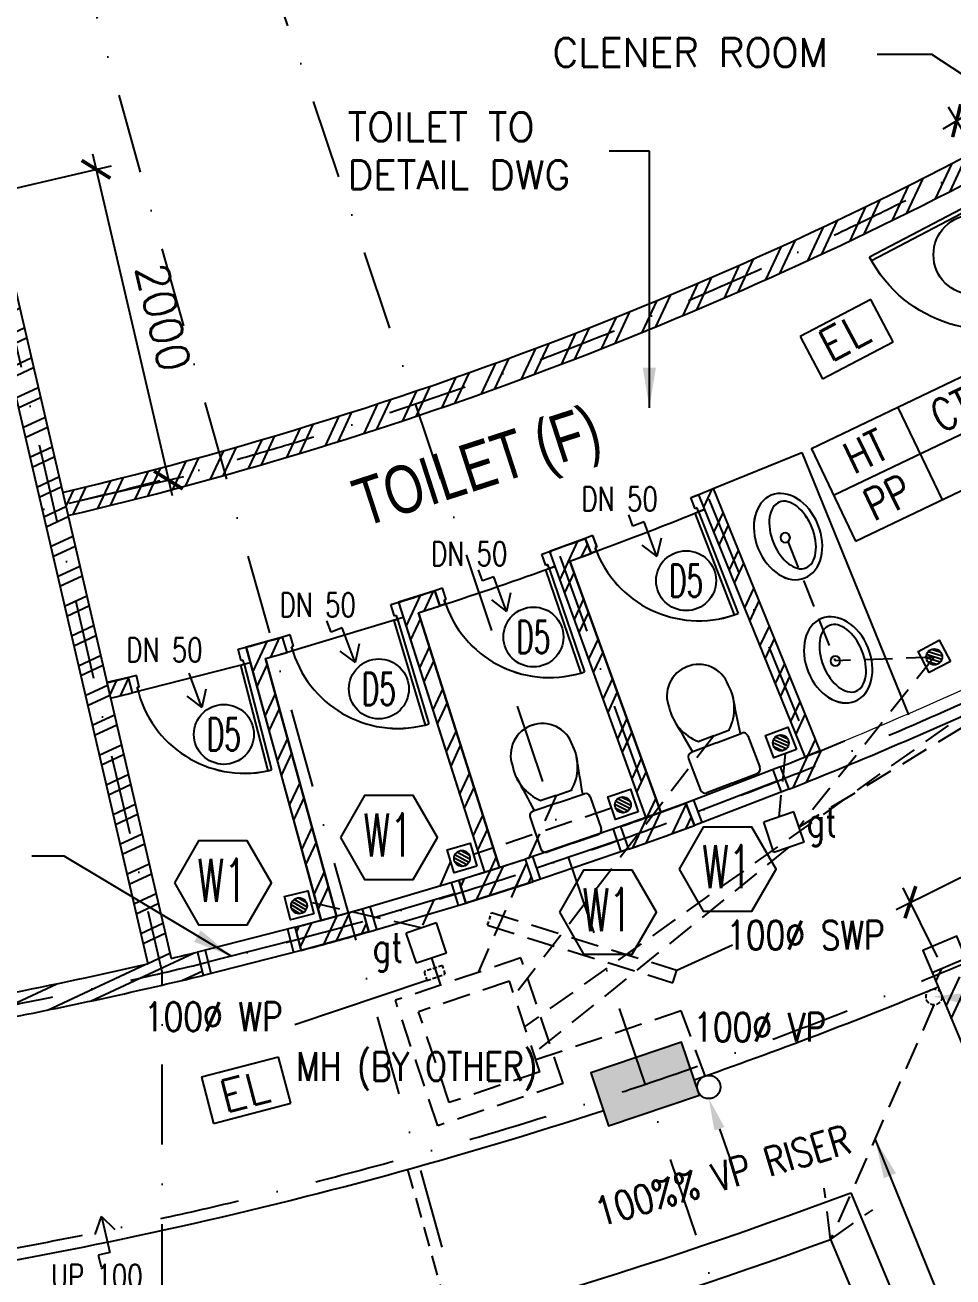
# Model space of a CAD drawing. Extents: x 2879167 to 2959690, y -882003 to -585933.
# Drawn here: x 2919584 to 2925400, y -860869 to -853020 of the extents above; entities that cross this region are included whole.
import ezdxf
from ezdxf.enums import TextEntityAlignment as Align

# ---------------------------------------------------------------- set-up
doc = ezdxf.new("R2010")
doc.units = 0
doc.header["$LTSCALE"] = 1000
doc.header["$MEASUREMENT"] = 0
doc.header["$PDMODE"] = 66
for name, pattern in [('DASHDOT', [1, 0.5, -0.25, 0, -0.25]), ('DIVIDE', [1.25, 0.5, -0.25, 0, -0.25, 0, -0.25]), ('HIDDEN', [0.375, 0.25, -0.125]), ('HIDDEN2', [0.1875, 0.125, -0.0625])]:
    doc.linetypes.add(name, pattern=pattern)
doc.layers.get('0').update_dxf_attribs({"linetype": 'CONTINUOUS'})
doc.layers.get('DEFPOINTS').update_dxf_attribs({"linetype": 'CONTINUOUS'})
for name, color, linetype in [('-EL & K', 10, 'CONTINUOUS'), ('-SP', 7, 'CONTINUOUS'), ('COL', 3, 'CONTINUOUS'), ('DIM', 5, 'CONTINUOUS'), ('DR', 5, 'CONTINUOUS'), ('DRAIN', 1, 'CONTINUOUS'), ('Finishes', 1, 'CONTINUOUS'), ('G.T', 52, 'CONTINUOUS'), ('GRID', 6, 'DASHDOT'), ('H', 6, 'CONTINUOUS'), ('h-x', 6, 'CONTINUOUS'), ('LINE', 7, 'CONTINUOUS'), ('SCH-WIN', 7, 'CONTINUOUS'), ('Sch_Door', 7, 'CONTINUOUS'), ('Sch_Window', 2, 'CONTINUOUS'), ('SP', 122, 'HIDDEN'), ('SPEC', 7, 'CONTINUOUS'), ('TEXT', 7, 'CONTINUOUS'), ('VP', 1, 'CONTINUOUS'), ('WALL', 2, 'CONTINUOUS'), ('WIN', 5, 'CONTINUOUS'), ('WP', 1, 'HIDDEN')]:
    doc.layers.add(name, color=color, linetype=linetype)
doc.styles.add('ROMANS', font='romans.shx')
doc.styles.add('ROMS', font='ROMANS.SHX', dxfattribs={"height": 300})
doc.styles.get("Standard").update_dxf_attribs({"font": 'Helv.shx'})
doc.dimstyles.get("Standard").update_dxf_attribs({"dimscale": 5, "dimtxt": 1, "dimasz": 2, "dimexe": 1, "dimexo": 1, "dimgap": 1, "dimtad": 0, "dimtih": 1, "dimtoh": 1, "dimdec": 4, "dimzin": 0, "dimdsep": 46, "dimtxsty": 'ROMANS', "dimcen": 1, "dimadec": 0, "dimazin": 0, "dimtfac": 1, "dimtdec": 4, "dimtofl": 0, "dimtmove": 0, "dimatfit": 3, "dimfxl": 0, "dimtolj": 1, "dimtzin": 0, "dimarcsym": 0})
doc.dimstyles.new('STANDARD$0', dxfattribs={"dimscale": 0, "dimtxt": 8, "dimasz": 6, "dimexe": 1, "dimexo": 1, "dimgap": 3, "dimtad": 1, "dimdec": 0, "dimlfac": -1, "dimrnd": 1, "dimzin": 0, "dimdsep": 46, "dimtxsty": 'Standard', "dimcen": 0, "dimclrd": 5, "dimclre": 250, "dimadec": 0, "dimazin": 0, "dimtfac": 1, "dimtdec": 4, "dimtofl": 0, "dimtmove": 0, "dimatfit": 3, "dimfxl": 0, "dimtolj": 1, "dimtzin": 0, "dimarcsym": 0})

# ---------------------------------------------------------------- blocks, each defined once
blk = doc.blocks.new('A$C2AEF4111')
at = {"layer": 'DR'}
for p, q in [((50, 785), (0, 785)), ((50, 710), (50, 785)), ((710, 785), (760, 785)), ((710, 710), (710, 785)), ((37, 685), (37, 710)), ((50, 710), (37, 710)), ((723, 710), (710, 710)), ((723, 685), (723, 710)), ((37.4, 685), (0, 685)), ((698, 685), (698, 0.4)), ((698, 685), (723, 685)), ((760, 685), (723, 685)), ((723, 685), (723, 0)), ((698, 0.6), (723, 0.6))]:
    blk.add_line(p, q, dxfattribs=at)
blk.add_arc((726.6, 689.9), 689.9, 178.32637, 267.62674, dxfattribs=at)
blk = doc.blocks.new('WC-CAP-P')
for p, q in [((-84.1, 0), (-254.1, 0)), ((-85, 0), (85, 0)), ((-284.1, -240), (-284.1, -30)), ((115, -240), (115, -30)), ((-84.1, -270), (-254.1, -270)), ((-85, -270), (85, -270)), ((-274.1, -317.5), (-274.1, -317.5)), ((-84.1, -317.5), (-189.6, -317.5)), ((-85, -317.5), (20.5, -317.5)), ((105, -317.5), (105, -317.5))]:
    blk.add_line(p, q)
for centre, radius, start, end in [((-254.1, -30), 30, 90, 180), ((85, -30), 30, 0, 90), ((-254.1, -240), 30, 180, 270), ((23685.1, -4344.3), 24273.9, 170.33681, 170.89893), ((-23854.2, -4344.3), 24273.9, 9.10107, 9.66319), ((85, -240), 30, 270, 0), ((10.3, -540), 296.7, 131.76878, 188.34412), ((-179.4, -540), 296.7, 351.65588, 48.23122), ((-85.8, -584.8), 197.4, 179.51694, 271.02679), ((-83.3, -584.8), 197.4, 268.97321, 0.48306)]:
    blk.add_arc(centre, radius, start, end)
blk = doc.blocks.new('A$C061803DA')
at = {"layer": 'LINE', "color": 5}
for p, q in [((71.8, 123.1), (27.9, 79.3)), ((96.6, 119.7), (31.3, 54.4)), ((113.5, 108.3), (42.8, 37.6)), ((124.9, 91.4), (59.6, 26.1)), ((126.8, 65.1), (85.9, 24.2))]:
    blk.add_line(p, q, dxfattribs=at)
at = {"layer": 'LINE', "color": 5, "linetype": 'Continuous'}
blk.add_lwpolyline([(150, 150), (150, 0), (0, 0), (0, 150)], close=True, dxfattribs=at)
at = {"layer": 'LINE', "color": 5}
blk.add_circle((77.5, 73.5), 50, dxfattribs=at)
blk = doc.blocks.new('_ARCHTICK')
at = {"color": 0, "linetype": 'ByBlock', "const_width": 0.15}
blk.add_lwpolyline([(-0.5, -0.5), (0.5, 0.5)], dxfattribs=at)
blk = doc.blocks.new('*D192')
at = {"layer": 'DEFPOINTS', "color": 0}
for p in [(2919310.1, -854092.1), (2920482.8, -855872.6), (2919763.6, -856040)]:
    blk.add_point(p, dxfattribs=at)
at = {"layer": 'DIM', "color": 0}
for p, q in [((2920006.7, -853827.3), (2920505.5, -855970)), ((2919407.5, -854069.4), (2920126.7, -853902)), ((2919861, -856017.3), (2920580.2, -855849.9))]:
    blk.add_line(p, q, dxfattribs=at)
at = {"layer": 'DIM', "color": 0, "xscale": 150, "yscale": 150, "zscale": 150}
for p, rotation in [((2920029.3, -853924.7), 103.1053272757635), ((2920482.8, -855872.6), 283.1053272757635)]:
    blk.add_blockref('_ARCHTICK', p, dxfattribs=dict(at, rotation=rotation))
at = {"layer": 'DIM', "color": 7, "insert": (2920450.9, -854853.3), "char_height": 200, "attachment_point": 5, "rotation": 283.10533, "style": 'ROMANS'}
blk.add_mtext('\\A1;2000', dxfattribs=at)
blk = doc.blocks.new('*D193')
at = {"layer": 'DEFPOINTS', "color": 0}
for p in [(2926634.8, -852884.5), (2926814.4, -853180.6), (2925578.5, -853876.4)]:
    blk.add_point(p, dxfattribs=at)
at = {"layer": 'DIM', "color": 0}
for p, q in [((2926762.5, -853095.1), (2926582.9, -852799)), ((2925337.4, -853671.8), (2926720.2, -852832.6)), ((2925526.6, -853790.9), (2925371, -853534.4))]:
    blk.add_line(p, q, dxfattribs=at)
at = {"layer": 'DIM', "color": 0, "xscale": 150, "yscale": 150, "zscale": 150}
for p, rotation in [((2926634.8, -852884.5), 31.24906529136166), ((2925422.9, -853619.9), 211.2490652913617)]:
    blk.add_blockref('_ARCHTICK', p, dxfattribs=dict(at, rotation=rotation))
at = {"layer": 'DIM', "color": 7, "insert": (2925925.1, -853081.2), "char_height": 200, "attachment_point": 5, "rotation": 31.24907, "style": 'ROMANS'}
blk.add_mtext('\\A1;1400', dxfattribs=at)
blk = doc.blocks.new('*D195')
at = {"layer": 'DEFPOINTS', "color": 0}
for p in [(2914231.1, -832275.5), (2914231.1, -832275.5), (2913813.5, -834560.7), (2898231.1, -858827.3), (2931005.3, -860112.1)]:
    blk.add_point(p, dxfattribs=at)
at = {"layer": 'DIM'}
blk.add_arc((2914231.1, -832275.5), 2323, 238.92705, 301.07295, dxfattribs=at)
at = {"layer": 'DIM', "xscale": 200, "yscale": 200, "zscale": 200}
for p, rotation in [((2913032.1, -834265.2), 148.9270490380316), ((2915430.1, -834265.2), 31.07295098388072)]:
    blk.add_blockref('_ARCHTICK', p, dxfattribs=dict(at, rotation=rotation))
at = {"layer": 'DIM', "color": 7, "insert": (2914231.1, -834379.5), "char_height": 200, "attachment_point": 5, "rotation": 0, "style": 'ROMANS'}
blk.add_mtext('\\A1;62°8\'45"', dxfattribs=at)
blk = doc.blocks.new('*D212')
at = {"layer": 'DEFPOINTS', "color": 0}
for p in [(2914231.1, -832275.5), (2914231.1, -832275.5), (2924966.7, -864095.1), (2917884.3, -865824), (2920442.3, -866258.9)]:
    blk.add_point(p, dxfattribs=at)
at = {"layer": 'DIM'}
for p, q in [((2924998.6, -864189.8), (2925307, -865103.7)), ((2917895.1, -865923.4), (2917981.7, -866718.2))]:
    blk.add_line(p, q, dxfattribs=at)
blk.add_arc((2914231.1, -832275.5), 34546.3, 276.21459, 288.64377, dxfattribs=at)
at = {"layer": 'DIM', "xscale": 200, "yscale": 200, "zscale": 200}
for p, rotation in [((2925275, -865009), 18.64377093083604), ((2917970.8, -866618.8), 186.2145905017466)]:
    blk.add_blockref('_ARCHTICK', p, dxfattribs=dict(at, rotation=rotation))
at = {"layer": 'DIM', "color": 7, "insert": (2921619.5, -865798.2), "char_height": 200, "attachment_point": 5, "rotation": 12.42918, "style": 'ROMANS'}
blk.add_mtext('\\A1;12°25\'45"', dxfattribs=at)
blk = doc.blocks.new('*D213')
at = {"layer": 'DEFPOINTS', "color": 0}
for p in [(2914231.1, -832275.5), (2914231.1, -832275.5), (2931678.9, -861229.9), (2924966.7, -864095.1), (2927605.5, -864112.4)]:
    blk.add_point(p, dxfattribs=at)
at = {"layer": 'DIM'}
for p, q in [((2931730.5, -861315.5), (2932105.7, -861938.2)), ((2924998.6, -864189.8), (2925302.4, -865090.2))]:
    blk.add_line(p, q, dxfattribs=at)
blk.add_arc((2914231.1, -832275.5), 34532, 288.64377, 301.07295, dxfattribs=at)
at = {"layer": 'DIM', "xscale": 200, "yscale": 200, "zscale": 200}
for p, rotation in [((2932054.1, -861852.6), 31.07295125743966), ((2925270.4, -864995.5), 198.6437709308367)]:
    blk.add_blockref('_ARCHTICK', p, dxfattribs=dict(at, rotation=rotation))
at = {"layer": 'DIM', "color": 7, "insert": (2928655.5, -863409.4), "char_height": 200, "attachment_point": 5, "rotation": 24.85836, "style": 'ROMANS'}
blk.add_mtext('\\A1;12°25\'45"', dxfattribs=at)
blk = doc.blocks.new('*D220')
at = {"layer": 'DEFPOINTS', "color": 0}
for p in [(2926790.6, -857700.7), (2927063.9, -858253.8), (2925346.5, -858952.4)]:
    blk.add_point(p, dxfattribs=at)
at = {"layer": 'DIM', "color": 0}
for p, q in [((2925043.1, -858564), (2926880.3, -857656.4)), ((2927019.6, -858164.1), (2926746.4, -857611.1)), ((2925302.2, -858862.8), (2925088.4, -858430))]:
    blk.add_line(p, q, dxfattribs=at)
at = {"layer": 'DIM', "color": 0, "xscale": 150, "yscale": 150, "zscale": 150}
for p, rotation in [((2926790.6, -857700.7), 26.28842023383434), ((2925132.7, -858519.7), 206.2884202338344)]:
    blk.add_blockref('_ARCHTICK', p, dxfattribs=dict(at, rotation=rotation))
at = {"layer": 'DIM', "color": 7, "insert": (2925873.1, -857930.9), "char_height": 200, "attachment_point": 5, "rotation": 26.28842, "style": 'ROMANS'}
blk.add_mtext('\\A1;1850', dxfattribs=at)
blk = doc.blocks.new('*D240')
at = {"layer": 'DEFPOINTS', "color": 0}
for p in [(2914231.1, -832275.5), (2914231.1, -832275.5), (2925948.3, -864522.3), (2927659.2, -864502.9), (2925388.1, -865344.1)]:
    blk.add_point(p, dxfattribs=at)
at = {"layer": 'DIM'}
blk.add_arc((2914231.1, -832275.5), 34309.7, 288.64377, 292.61986, dxfattribs=at)
at = {"layer": 'DIM', "xscale": 200, "yscale": 200, "zscale": 200}
for p, rotation in [((2927427.1, -863946), 22.61986495981799), ((2925199.3, -864784.7), 198.6437706189759)]:
    blk.add_blockref('_ARCHTICK', p, dxfattribs=dict(at, rotation=rotation))
at = {"layer": 'DIM', "color": 7, "insert": (2926243.3, -864179.7), "char_height": 200, "attachment_point": 5, "rotation": 20.63182, "style": 'ROMANS'}
blk.add_mtext('\\A1;3°58\'34"', dxfattribs=at)
blk = doc.blocks.new('*D243')
at = {"layer": 'DEFPOINTS', "color": 0}
for p in [(2914231.1, -832275.5), (2914231.1, -832275.5), (2924065.8, -865145.4), (2925392.2, -865356.5), (2923657.4, -865891.9)]:
    blk.add_point(p, dxfattribs=at)
at = {"layer": 'DIM'}
blk.add_arc((2914231.1, -832275.5), 34309.7, 285.66386, 288.64377, dxfattribs=at)
at = {"layer": 'DIM', "xscale": 200, "yscale": 200, "zscale": 200}
for p, rotation in [((2925199.3, -864784.7), 18.64377421588699), ((2923494.5, -865311), 195.6638581656818)]:
    blk.add_blockref('_ARCHTICK', p, dxfattribs=dict(at, rotation=rotation))
at = {"layer": 'DIM', "color": 7, "insert": (2924285.7, -864849.6), "char_height": 200, "attachment_point": 5, "rotation": 17.15382, "style": 'ROMANS'}
blk.add_mtext('\\A1;2°58\'48"', dxfattribs=at)
blk = doc.blocks.new('A$C1F7266B7')
at = {"layer": 'WIN'}
blk.add_circle((182.8, 279.3), 30.3, dxfattribs=at)
for centre, major_axis, ratio in [((202, 279.8), (0, 279.8), 0.722438), ((202, 279.8), (0, 279.8), 0.722438), ((202, 279.8), (0, 279.8), 0.722438), ((232, 281.4), (0, 222.3), 0.58459), ((232, 281.4), (0, 222.3), 0.58459), ((232, 281.4), (0, 222.3), 0.58459)]:
    blk.add_ellipse(centre, major_axis=major_axis, ratio=ratio, dxfattribs=at)
blk = doc.blocks.new('DR900')
at = {"layer": 'DR'}
for p, q in [((25, 940), (50, 940)), ((25, 115), (25, 940)), ((50, 115), (50, 940)), ((0, 115), (25, 115)), ((50, 115), (25, 115)), ((25, 115), (25, 90)), ((25, 90), (38, 90)), ((38, 90), (38, 0)), ((862, 90), (875, 90)), ((862, 90), (862, 0)), ((874.6, 115), (900, 115)), ((875, 115), (875, 90)), ((0, 0), (38, 0)), ((862, 0), (900, 0))]:
    blk.add_line(p, q, dxfattribs=at)
blk.add_arc((25, 90), 850, 0, 90, dxfattribs=at)

msp = doc.modelspace()

# ---------------------------------------------------------------- hatches: boundary and pattern name
at = {"layer": 'H', "ltscale": 0.1}
h = msp.add_hatch(dxfattribs=at)
h.set_pattern_fill('ANSI32', color=256, scale=500, angle=340, style=0)
h.paths.add_polyline_path([(2914900.3, -859592.3, -0.001534), (2914732.7, -859595.9), (2914732.7, -859595.9), (2914730.4, -859595.9, -0.003882), (2914306.1, -859600.4), (2914307.9, -859500.4), (2914307.9, -859450.4), (2914230.9, -859450.4), (2914230.9, -859462.4), (2914157.9, -859462.4), (2914157.9, -859500.4), (2914156.1, -859750.4, 0.006848), (2914908.7, -859742.2)])
h.paths.add_polyline_path([(2917779.1, -859369.2, -0.010874), (2916597.7, -859497.8), (2916606, -859647.7, 0.010959), (2917803.3, -859517.3)])
h.paths.add_polyline_path([(2920700.5, -858978), (2920701.3, -858977.8), (2920664.3, -858832.4, -0.001547), (2920499.9, -858871.7), (2920120.1, -857240.3), (2920120.1, -857240.3), (2920097.2, -857142.2), (2920097.2, -857142.2), (2919366.2, -854001.9, -0.058931), (2914156.1, -854600.4), (2914156.1, -856600.4), (2914156.1, -856750.4), (2914157.9, -858000.4), (2914307.9, -858000.4), (2914306.1, -854750.4, 0.055571), (2919254.1, -854182), (2920353.8, -858905.7, -0.008387), (2919457.1, -859096.1), (2919481.2, -859244.2, 0.011358)])
h = msp.add_hatch(dxfattribs=at)
h.set_pattern_fill('ANSI32', color=256, scale=500, angle=200, style=0)
edge = h.paths.add_edge_path()
edge.add_line((2926771.3, -862177), (2926632.9, -862234.7))
edge.add_line((2926632.9, -862234.7), (2925268.3, -858960))
edge.add_line((2925268.3, -858960), (2925406.8, -858902.1))
edge.add_line((2925406.8, -858902.1), (2926771.5, -862177.4))
h = msp.add_hatch(dxfattribs=at)
h.set_pattern_fill('AR-CONC', color=256, scale=35, style=0)
h.set_pattern_definition([(50, (488140.78, 85286.4), (251.041064, -21.963247), [26.25, -288.75]), (355, (488140.78, 85286.4), (-48.562967, 263.267247), [21, -231]), (100.4514, (488161.7, 85284.56), (202.478284, 241.30384), [22.309067, -245.39974]), (46.1842, (488140.78, 85356.4), (373.534367, -57.931655), [39.375, -433.125]), (96.6356, (488171.9, 85351.56), (327.131947, 340.941255), [33.4636, -368.09955]), (351.1842, (488140.78, 85356.4), (327.13168, 340.94151), [31.5, -346.5]), (21, (488175.78, 85338.9), (208.917468, -140.916612), [26.25, -288.75]), (326, (488175.78, 85338.9), (85.160366, 253.802516), [21, -231]), (71.4514, (488193.19, 85327.15), (294.07792, 112.885674), [22.309067, -245.39974]), (37.5, (488140.78, 85286.39), (4.2559494, 116.5128488), [0, -228.2, 0, -234.5, 0, -231.875]), (7.5, (488140.78, 85286.39), (92.074338, 138.044099), [0, -133.7, 0, -222.95, 0, -88.375]), (327.5, (488062.73, 85286.39), (186.8378527, -7.894205), [0, -87.5, 0, -273, 0, -362.25]), (317.5, (488027.73, 85286.39), (204.115159, 35.036744), [0, -113.75, 0, -181.3, 0, -257.25])])
h.paths.add_polyline_path([(2923729.8, -859490.6), (2923729.7, -859490.5), (2923729.7, -859490.5), (2923698.3, -859397.2), (2923129.8, -859589.1), (2923241.7, -859920.7), (2923810.2, -859728.9)])
h.paths.add_polyline_path([(2917638.9, -860799.2), (2917042.4, -860864.2), (2917080.3, -861212.1), (2917676.8, -861147.2)])
h.paths.add_polyline_path([(2916031.1, -862525.5), (2915731.1, -862525.5), (2915731.1, -862825.5), (2916031.1, -862825.5)])
h.paths.add_polyline_path([(2912731.1, -862525.5), (2912431.1, -862525.5), (2912431.1, -862825.5), (2912731.1, -862825.5)])
h.paths.add_polyline_path([(2911419.8, -860864.2), (2910823.3, -860799.2), (2910785.4, -861147.2), (2911381.9, -861212.1)])

# ---------------------------------------------------------------- linework, layer by layer
at = {"layer": '-EL & K', "color": 10}
for p, q in [((2924885.7, -854740.1), (2924443, -854972.7)), ((2925025.2, -855005.7), (2924885.7, -854740.1)), ((2924443, -854972.7), (2924582.6, -855238.2)), ((2924582.6, -855238.2), (2925025.2, -855005.7)), ((2921173.5, -859489.8), (2920689.7, -859616.1)), ((2921249.2, -859780), (2921173.5, -859489.8)), ((2920689.7, -859616.1), (2920765.5, -859906.4)), ((2920765.5, -859906.4), (2921249.2, -859780))]:
    msp.add_line(p, q, dxfattribs=at)
at = {"layer": '-SP', "ltscale": 0.1}
for p, q in [((2923669.1, -858944.7), (2924017.4, -858786.3)), ((2922103.3, -859009.4), (2921275.2, -859288.8))]:
    msp.add_line(p, q, dxfattribs=at)
at = {"ltscale": 2}
for p, q in [((2924452.4, -855700.9), (2925120.7, -857345.3)), ((2921954.4, -856735.1), (2921226.1, -856953.3)), ((2920994.4, -857017.8), (2920258.2, -857207.4)), ((2924760.2, -860340.4), (2926145.7, -863665.4))]:
    msp.add_line(p, q, dxfattribs=at)
for centre, radius, start, end in [((2914231.1, -832275.5), 25650, 290.30288, 292.00438), ((2914231.1, -832275.5), 25650, 288.06422, 289.76569), ((2914231.3, -832276.1), 28974.3, 289.23699, 292.47161), ((2914231.1, -832275.5), 28975, 276.80783, 288.05053), ((2914231.1, -832275.5), 29975, 273.44269, 290.56461)]:
    msp.add_arc(centre, radius, start, end, dxfattribs=at)
at = {"layer": 'COL', "color": 3, "ltscale": 2}
for points in [[(2925268.8, -858959.8), (2925481, -858871), (2925423.1, -858732.7), (2925210.9, -858821.4)], [(2923810.2, -859728.9), (2923698.3, -859397.2), (2923129.8, -859589.1), (2923241.7, -859920.7)]]:
    msp.add_lwpolyline(points, close=True, dxfattribs=at)
at = {"layer": 'DR'}
for p, q in [((2923757.3, -855982.4), (2923804, -855964.4)), ((2923784.4, -856052.4), (2923757.3, -855982.4)), ((2923782.2, -856080), (2923805.5, -856071)), ((2923782.2, -856080), (2924029.2, -856718.5)), ((2923796.5, -856047.7), (2923784.4, -856052.4)), ((2923805.5, -856071), (2923796.5, -856047.7)), ((2923840, -856057.7), (2923805.5, -856071)), ((2923805.5, -856071), (2924052.7, -856709.9)), ((2923141.8, -856220.6), (2923095.2, -856238.6)), ((2923168.8, -856290.5), (2923141.8, -856220.6)), ((2922824, -856336.5), (2922871.3, -856320.3)), ((2922848.3, -856407.4), (2922824, -856336.5)), ((2923166.1, -856318.4), (2923131.2, -856331.9)), ((2923168.8, -856290.5), (2923156.7, -856295.2)), ((2923165.7, -856318.5), (2923156.7, -856295.2)), ((2922860.6, -856403.2), (2922848.3, -856407.4)), ((2922868.7, -856426.8), (2922860.6, -856403.2)), ((2922903.7, -856414.9), (2922868.7, -856426.8)), ((2922845.1, -856435), (2922868.7, -856426.8)), ((2922845.1, -856435), (2923067, -857082.5)), ((2922868.7, -856426.8), (2923090.8, -857074.8)), ((2922199.7, -856550.5), (2922152.4, -856566.7)), ((2922224, -856621.4), (2922199.7, -856550.5)), ((2921877.8, -856653.7), (2921925.7, -856639.3)), ((2922220.1, -856649.2), (2922184.8, -856661.3)), ((2922224, -856621.4), (2922211.7, -856625.6)), ((2922219.8, -856649.3), (2922211.7, -856625.6)), ((2921899.3, -856725.5), (2921877.8, -856653.7)), ((2921911.8, -856721.8), (2921899.3, -856725.5)), ((2921919, -856745.7), (2921911.8, -856721.8)), ((2924029.2, -856718.3), (2924052.5, -856709.3)), ((2921895, -856752.9), (2921919, -856745.7)), ((2921895, -856752.9), (2922091.4, -857408.7)), ((2921954.4, -856735.1), (2921919, -856745.7)), ((2921919, -856745.7), (2922115.5, -857401.9)), ((2921245.6, -856843.1), (2921197.7, -856857.4)), ((2921267.1, -856914.9), (2921245.6, -856843.1)), ((2920921.1, -856933.4), (2920969.5, -856920.9)), ((2920939.8, -857006), (2920921.1, -856933.4)), ((2921262.2, -856942.5), (2921226.4, -856953.2)), ((2921267.1, -856914.9), (2921254.6, -856918.6)), ((2921261.8, -856942.6), (2921254.6, -856918.6)), ((2920934.4, -857033.2), (2920958.6, -857027)), ((2920934.4, -857033.2), (2921105.1, -857696.2)), ((2920952.4, -857002.8), (2920939.8, -857006)), ((2920958.6, -857027), (2920952.4, -857002.8)), ((2920994.4, -857017.8), (2920958.6, -857027)), ((2920958.6, -857027), (2921129.4, -857690.4)), ((2920281.9, -857098), (2920233.5, -857110.4)), ((2920300.6, -857170.6), (2920281.9, -857098)), ((2923067, -857082.4), (2923090.7, -857074.3)), ((2920294.6, -857198), (2920258.4, -857207.3)), ((2920300.6, -857170.6), (2920288, -857173.8)), ((2920294.3, -857198.1), (2920288, -857173.8)), ((2922091.4, -857408.5), (2922115.4, -857401.4)), ((2921105, -857696), (2921129.2, -857689.8))]:
    msp.add_line(p, q, dxfattribs=at)
for centre, start, end in [((2923807.1, -856065.2), 199.47812, 288.7785), ((2922870.5, -856421.1), 197.24709, 286.54747), ((2921921, -856740.1), 195.00142, 284.3018), ((2920960.8, -857021.4), 192.76442, 282.0648)]:
    msp.add_arc(centre, 689.9, start, end, dxfattribs=at)
at = {"layer": 'DRAIN', "color": 1, "ltscale": 2}
msp.add_line((2924633, -860632.9), (2926018.7, -863958.8), dxfattribs=at)
msp.add_arc((2914231.1, -832275.5), 30205, 273.41644, 290.14364, dxfattribs=at)
at = {"layer": 'Finishes'}
for p, q in [((2924651.7, -855966.9), (2925734.2, -855448.5)), ((2925054.5, -855418.8), (2925330.9, -855996))]:
    msp.add_line(p, q, dxfattribs=at)
msp.add_lwpolyline([(2924789.7, -856255.2), (2925872.2, -855736.8), (2925595.8, -855159.6), (2924513.3, -855678)], close=True, dxfattribs=at)
at = {"layer": 'G.T', "ltscale": 0.1}
for p, q in [((2924402.9, -857953.2), (2924213.4, -858017.2)), ((2924466.8, -858142.7), (2924402.9, -857953.2)), ((2924277.3, -858206.7), (2924213.4, -858017.2)), ((2924466.8, -858142.7), (2924277.3, -858206.7)), ((2922162.3, -858648.7), (2921972.8, -858712.7)), ((2922226.3, -858838.2), (2922162.3, -858648.7)), ((2922036.8, -858902.2), (2921972.8, -858712.7)), ((2922226.3, -858838.2), (2922036.8, -858902.2))]:
    msp.add_line(p, q, dxfattribs=at)
at = {"layer": 'GRID'}
for p, q in [((2914231.1, -832275.5), (2920443.8, -858961.9)), ((2925388.1, -865344.1), (2914231.1, -832275.5)), ((2914231.1, -832275.5), (2923657.4, -865891.9)), ((2923869.1, -855991.9), (2924546.8, -857659.5)), ((2922935.3, -856350.3), (2923547.4, -858043.1)), ((2920443.8, -869038.6), (2920443.8, -858961.9))]:
    msp.add_line(p, q, dxfattribs=at)
for radius, start, end in [(24400, 238.92705, 301.24907), (27400, 234.58389, 305.41611), (28900, 234.80971, 305.04123), (32500, 235.39893, 304.60107)]:
    msp.add_arc((2914231.1, -832275.5), radius, start, end, dxfattribs=at)
at = {"layer": 'H', "ltscale": 0.1}
for p, q in [((2925392.1, -853888.9), (2925289, -854110.1)), ((2925483.1, -853841.6), (2925379.4, -854064.1)), ((2925211.1, -853981.4), (2925109, -854200.3)), ((2925120.9, -854026.8), (2925019.4, -854244.5)), ((2924941.6, -854115.6), (2924841, -854331.2)), ((2924852.3, -854159.2), (2924752.3, -854373.7)), ((2924586.1, -854286.4), (2924487.5, -854497.8)), ((2924674.6, -854244.6), (2924575.5, -854457)), ((2924409.9, -854368.4), (2924312.3, -854577.9)), ((2924322.2, -854408.6), (2924225, -854617.1)), ((2924060.6, -854526.1), (2923964.7, -854731.8)), ((2924147.6, -854487.4), (2924051.2, -854694.1)), ((2923887.4, -854601.8), (2923792.3, -854805.7)), ((2923801.1, -854638.9), (2923706.4, -854842)), ((2923543.6, -854747.3), (2923450.1, -854947.9)), ((2923629.2, -854711.7), (2923535.3, -854913)), ((2923373.1, -854817.2), (2923280.4, -855016.1)), ((2923118.9, -854918.7), (2923027.3, -855115.2)), ((2923288.2, -854851.5), (2923195.8, -855049.6)), ((2923034.6, -854951.6), (2922943.3, -855147.4)), ((2922782.9, -855047.7), (2922692.6, -855241.3)), ((2922866.6, -855016.1), (2922776, -855210.4)), ((2922533, -855140), (2922443.7, -855331.5)), ((2922616.1, -855109.6), (2922526.5, -855301.8)), ((2922284.8, -855228.6), (2922196.4, -855418.1)), ((2922367.4, -855199.5), (2922278.7, -855389.6)), ((2922038.3, -855313.6), (2921950.8, -855501.2)), ((2922120.3, -855285.7), (2922032.5, -855473.9)), ((2921793.4, -855395.2), (2921706.8, -855580.9)), ((2921874.8, -855368.3), (2921787.9, -855554.7)), ((2921550, -855473.3), (2921464.3, -855657.3)), ((2921631, -855447.6), (2921544.9, -855632.2)), ((2921308.2, -855548.2), (2921223.2, -855730.5)), ((2921388.7, -855523.6), (2921303.4, -855706.4)), ((2921067.9, -855620), (2920983.7, -855800.6)), ((2921147.8, -855596.4), (2921063.4, -855777.5)), ((2920829, -855688.6), (2920745.5, -855867.6)), ((2920908.5, -855666.1), (2920824.8, -855845.6)), ((2920591.5, -855754.2), (2920508.7, -855931.7)), ((2920670.5, -855732.7), (2920587.5, -855910.7)), ((2920198.7, -855857.1), (2920117.1, -856032.2)), ((2920355.4, -855816.9), (2920273.3, -855993)), ((2920433.9, -855796.4), (2920351.6, -855972.9)), ((2919887.1, -855933.8), (2919839.6, -856035.7)), ((2919964.8, -855915.1), (2919883.8, -856088.8)), ((2920120.6, -855876.8), (2920039.2, -856051.4)), ((2923888.8, -855929.7), (2923837.7, -856039.2)), ((2923957.8, -856077.4), (2923901.8, -856197.7)), ((2923989.9, -856156.4), (2923933.8, -856276.9)), ((2923046.9, -856256.2), (2922935, -856496.3)), ((2922880.7, -856316.8), (2922874.7, -856329.7)), ((2923108.3, -856272.5), (2923069.9, -856354.7)), ((2924054.2, -856314.5), (2923997.8, -856435.3)), ((2924086.3, -856393.5), (2924029.8, -856514.5)), ((2923025, -856451.2), (2922965.1, -856579.6)), ((2922142.1, -856569.9), (2922084.4, -856693.7)), ((2924150.5, -856551.6), (2924093.9, -856673)), ((2922061, -856595.9), (2921972.3, -856786)), ((2923085.2, -856617.8), (2923025.3, -856746.2)), ((2924182.6, -856630.6), (2924125.9, -856752.2)), ((2923115.3, -856701.1), (2923055.4, -856829.5)), ((2922062.5, -856740.5), (2922000.3, -856874)), ((2924246.8, -856788.6), (2924190, -856910.6)), ((2921098.7, -856885), (2921011, -857072.9)), ((2921177.9, -856862.9), (2921122.2, -856982.4)), ((2923175.6, -856867.7), (2923115.7, -856996.1)), ((2924279, -856867.6), (2924222, -856989.8)), ((2922118.4, -856916.4), (2922056.2, -857049.9)), ((2923205.7, -856951), (2923145.8, -857079.4)), ((2921100.9, -857028), (2921036.5, -857166.1)), ((2922146.4, -857004.3), (2922084.1, -857137.8)), ((2924343.2, -857025.7), (2924286, -857148.2)), ((2920233.7, -857113.2), (2920181.2, -857225.7)), ((2923265.9, -857117.6), (2923206, -857246)), ((2924375.3, -857104.7), (2924318.1, -857227.5)), ((2920157.8, -857128.1), (2920115.2, -857219.4)), ((2922202.3, -857180.1), (2922140, -857313.7)), ((2923296, -857200.9), (2923236.1, -857329.3)), ((2921152.2, -857213.9), (2921087.5, -857352.6)), ((2922230.3, -857268.1), (2922168, -857401.7)), ((2924439.5, -857262.7), (2924382.1, -857385.9)), ((2921177.8, -857306.9), (2921113, -857445.8)), ((2924471.6, -857341.8), (2924414.1, -857465.1)), ((2923356.3, -857367.5), (2923296.4, -857495.9)), ((2921229, -857492.8), (2921164, -857632.2)), ((2922286.2, -857443.9), (2922223.9, -857577.6)), ((2923386.4, -857450.8), (2923326.5, -857579.2)), ((2924535.9, -857499.8), (2924488.5, -857601.3)), ((2921254.6, -857585.8), (2921189.5, -857725.5)), ((2922314.2, -857531.9), (2922251.8, -857665.5)), ((2924573.6, -857566.7), (2924481.2, -857765)), ((2923446.6, -857617.4), (2923386.7, -857745.8)), ((2924318.4, -857670.4), (2924317.4, -857672.5)), ((2924488, -857602.4), (2924397.2, -857797.2)), ((2922370.1, -857707.7), (2922307.7, -857841.4)), ((2923476.7, -857700.7), (2923416.8, -857829.1)), ((2921305.8, -857771.7), (2921240.4, -857911.9)), ((2922398, -857795.7), (2922335.7, -857929.4)), ((2921331.4, -857864.7), (2921265.9, -858005.1)), ((2923537, -857867.3), (2923481.2, -857986.9)), ((2923727.6, -857902.1), (2923640.5, -858088.8)), ((2922453.9, -857971.5), (2922391.6, -858105.3)), ((2923481, -857987.3), (2923392, -858178.2)), ((2923564, -857957.3), (2923474.7, -858148.6)), ((2923567.1, -857950.6), (2923564, -857957.3)), ((2923758.8, -857983.2), (2923723.7, -858058.4)), ((2921382.6, -858050.6), (2921316.9, -858191.6)), ((2922481.9, -858059.4), (2922419.5, -858193.2)), ((2921408.2, -858143.6), (2921342.4, -858284.8)), ((2922579.9, -858293), (2922493.3, -858478.6)), ((2922537.8, -858235.3), (2922498.9, -858318.8)), ((2922726.5, -858274.4), (2922655.4, -858426.9)), ((2921459.5, -858329.5), (2921393.4, -858471.3)), ((2922337, -858370.3), (2922314.6, -858418.2)), ((2922498.4, -858319.8), (2922412.6, -858503.9)), ((2922755.5, -858360), (2922736.5, -858400.7)), ((2921485.1, -858422.5), (2921418.9, -858564.5)), ((2921537.8, -858605.2), (2921454.5, -858783.7)), ((2921617.1, -858583.1), (2921533.5, -858762.3)), ((2921300.7, -858670.1), (2921284.7, -858704.3)), ((2921379.6, -858648.8), (2921309.1, -858799.9)), ((2921722.8, -858652.2), (2921692.1, -858717.9))]:
    msp.add_line(p, q, dxfattribs=at)
at = {"layer": 'H', "color": 5, "lineweight": 0, "ltscale": 0.1}
for p, q in [((2920233, -857110.6), (2920281.9, -857098)), ((2920281.9, -857098), (2920300.6, -857170.6)), ((2920300.6, -857170.6), (2920288, -857173.8)), ((2920288, -857173.8), (2920294.3, -857198.1)), ((2920294.3, -857198.1), (2920294.6, -857198)), ((2924370.6, -857811.1), (2923779.8, -858037.9)), ((2923366.2, -858187.4), (2922766.1, -858391.2)), ((2922303.5, -858380.9), (2922255.6, -858395.1)), ((2922255.6, -858395.1), (2922276.9, -858467)), ((2922276.9, -858467), (2921766.1, -858618.5)), ((2921744.7, -858546.6), (2921696.8, -858560.8)), ((2921766.1, -858618.5), (2921744.7, -858546.6)), ((2921314.6, -858821.7), (2920701.3, -858977.8)), ((2920700.5, -858978), (2920701.3, -858977.8))]:
    msp.add_line(p, q, dxfattribs=at)
at = {"layer": 'H', "color": 2, "lineweight": 0, "ltscale": 0.1}
for p, q in [((2924316.8, -857671.1), (2924370.6, -857811.1)), ((2924370.6, -857811.1), (2924370.6, -857811.1)), ((2923779.8, -858037.9), (2923726, -857897.8)), ((2923317.1, -858045.7), (2923365.3, -858187.7)), ((2923779.8, -858037.9), (2923779.8, -858037.9)), ((2922766.1, -858391.2), (2922717.9, -858249.2)), ((2921696.8, -858560.8), (2921739.5, -858704.7)), ((2920701.3, -858977.8), (2920664.3, -858832.4)), ((2921314.6, -858821.7), (2921314.6, -858821.7)), ((2920701.3, -858977.8), (2920701.3, -858977.8))]:
    msp.add_line(p, q, dxfattribs=at)
for centre, radius, start, end in [((2914231.1, -832275.5), 25550, 283.27351, 283.58613), ((2914229.6, -832271.8), 27329, 291.66024, 294.76659), ((2914231.1, -832275.5), 27325, 289.42152, 290.33324), ((2914231.1, -832275.5), 27475, 289.4179, 289.41971), ((2914231.1, -832275.5), 27325, 287.18284, 288.09455), ((2914231.1, -832275.5), 27475, 284.94053, 285.85949), ((2914231.1, -832275.5), 27325, 283.26259, 283.61718), ((2914231.1, -832275.5), 27475, 283.619, 283.6208)]:
    msp.add_arc(centre, radius, start, end, dxfattribs=at)
at = {"layer": 'h-x', "ltscale": 0.1}
for p, q in [((2923807, -855963.2), (2923896.6, -855926.7)), ((2924564.9, -857571.2), (2924472.2, -857608.8))]:
    msp.add_line(p, q, dxfattribs=at)
for points in [[(2923131.5, -856332.5), (2923095.1, -856238.6), (2922871.3, -856320.3), (2923474.8, -857989.5), (2923568.9, -857955.5), (2922999.3, -856380.3)], [(2922184.8, -856661.3), (2922152.3, -856566.6), (2921925.7, -856639.3), (2922463.3, -858331), (2922558.6, -858300.7), (2922051.1, -856704.4)], [(2921226.1, -856953.3), (2921197.4, -856857.5), (2920969.5, -856920.9), (2921437.6, -858633.1), (2921535.7, -858606.1), (2921090.8, -856991.2)], [(2920120.1, -857240.3), (2920258.4, -857207.3), (2920233, -857110.6), (2920097.2, -857142.2)], [(2923726, -857897.8), (2923568.9, -857955.5), (2923317.1, -858045.7), (2923367, -858187.1), (2923572.9, -858113.6), (2923779.8, -858037.9)], [(2922717.9, -858249.2), (2922766.1, -858391.2), (2922556.4, -858458.8), (2922346.2, -858524.7), (2922303.5, -858380.9)], [(2921696.8, -858560.8), (2921737.8, -858705.1), (2921527.3, -858764), (2921314.6, -858821.7), (2921277.6, -858676.3), (2921439.2, -858632.7)]]:
    msp.add_lwpolyline(points, close=True, dxfattribs=at)
at = {"layer": 'LINE', "color": 1, "ltscale": 0.1}
for p, q in [((2925266.8, -853205.5), (2924924.8, -853205.5)), ((2926141.4, -853778), (2925266.8, -853205.5))]:
    msp.add_line(p, q, dxfattribs=at)
at = {"layer": 'LINE', "ltscale": 0.1}
for p, q in [((2923896.6, -855926.7), (2924452.4, -855700.9)), ((2925268.3, -858960), (2925268.8, -858959.8)), ((2925268.3, -858960), (2925268.3, -858960))]:
    msp.add_line(p, q, dxfattribs=at)
at = {"layer": 'LINE', "color": 5}
for p, q in [((2925320.1, -857014.9), (2925231.9, -856987.4)), ((2921351, -858548.5), (2921271.6, -858501.3)), ((2921348.2, -858523.5), (2921294.8, -858491.8))]:
    msp.add_line(p, q, dxfattribs=at)
at = {"layer": 'LINE', "color": 5, "linetype": 'Continuous'}
for points in [[(2925383.6, -857009.9), (2925250.8, -857079.6), (2925181.1, -856946.8), (2925313.9, -856877.1)], [(2921393.5, -858592.7), (2921248.2, -858629.7), (2921211.2, -858484.4), (2921356.5, -858447.4)]]:
    msp.add_lwpolyline(points, close=True, dxfattribs=at)
at = {"layer": 'LINE', "color": 5}
for centre in [(2925282.2, -856981.3), (2921301.5, -858541.4)]:
    msp.add_circle(centre, 50, dxfattribs=at)
at = {"layer": 'SCH-WIN', "ltscale": 0.1}
for points in [[(2921560.6, -858113.7), (2921712.5, -858377), (2922016.5, -858377), (2922168.5, -858113.7), (2922016.5, -857850.4), (2921712.5, -857850.4)], [(2923682.8, -858312.2), (2923834.8, -858575.5), (2924138.8, -858575.5), (2924290.8, -858312.2), (2924138.8, -858048.9), (2923834.8, -858048.9)], [(2920520.1, -858397.3), (2920672.1, -858660.6), (2920976.1, -858660.6), (2921128.1, -858397.3), (2920976.1, -858134), (2920672.1, -858134)], [(2922933.1, -858581.2), (2923085.1, -858844.4), (2923389.1, -858844.4), (2923541.1, -858581.2), (2923389.1, -858317.9), (2923085.1, -858317.9)]]:
    msp.add_lwpolyline(points, close=True, dxfattribs=at)
at = {"layer": 'Sch_Door', "ltscale": 0.1}
for centre, radius in [((2925527.8, -854460.5), 250.4), ((2923727.2, -856503.7), 187.8), ((2922770.3, -856856.7), 187.8), ((2921801.8, -857182.2), 187.8), ((2920830.8, -857467.2), 187.8)]:
    msp.add_circle(centre, radius, dxfattribs=at)
at = {"layer": 'SP', "ltscale": 0.7}
for p, q in [((2927081.1, -856194), (2922715.6, -859298.9)), ((2923900.5, -857476.3), (2922650.3, -859105.3)), ((2922913.3, -857849.4), (2922424.2, -858959.2)), ((2922508.4, -858584.3), (2923669.1, -858944.7)), ((2922483.6, -858664.2), (2923644.3, -859024.6)), ((2923644.3, -859024.6), (2923669.1, -858944.7))]:
    msp.add_line(p, q, dxfattribs=at)
at = {"layer": 'SP', "ltscale": 0.1}
msp.add_line((2922483.6, -858664.2), (2922508.4, -858584.3), dxfattribs=at)
at = {"layer": 'SPEC', "color": 7}
for p, q in [((2923394.4, -856161.7), (2923368.5, -856091.3)), ((2923464.8, -856135.7), (2923394.4, -856161.7)), ((2923544.7, -856352.3), (2923464.8, -856135.7)), ((2923570.2, -856236.4), (2923544.7, -856352.3)), ((2923450, -856280.8), (2923544.7, -856352.3)), ((2922451.8, -856505.4), (2922425.8, -856435)), ((2922522.2, -856479.4), (2922451.8, -856505.4)), ((2922602.1, -856696), (2922522.2, -856479.4)), ((2922507.4, -856624.5), (2922602.1, -856696)), ((2922627.6, -856580.1), (2922602.1, -856696)), ((2921502.3, -856825.8), (2921476.3, -856755.4)), ((2921572.6, -856799.8), (2921502.3, -856825.8)), ((2921652.6, -857016.4), (2921572.6, -856799.8)), ((2921557.8, -856944.9), (2921652.6, -857016.4)), ((2921678.1, -856900.5), (2921652.6, -857016.4)), ((2920692.6, -857299.1), (2920612.6, -857082.5)), ((2920718.1, -857183.1), (2920692.6, -857299.1)), ((2920597.9, -857227.5), (2920692.6, -857299.1)), ((2920024.8, -860602), (2920064.6, -860490.1)), ((2920064.6, -860490.1), (2920116.8, -860715.1)), ((2920149.6, -860573), (2920064.6, -860490.1)), ((2920116.8, -860715.1), (2920043.7, -860732)), ((2920043.7, -860732), (2920060.7, -860805.1))]:
    msp.add_line(p, q, dxfattribs=at)
at = {"layer": 'SPEC', "color": 161}
msp.add_line((2923935.6, -859939.6), (2924013.5, -860161.7), dxfattribs=at)
for points in [[(2925475.7, -859089.7), (2925471.3, -859156.2), (2925274, -859109.7)], [(2923904.2, -859950.6), (2923967.1, -859928.5), (2923869.4, -859750.8)]]:
    msp.add_solid(points, dxfattribs=at)
at = {"layer": 'VP', "linetype": 'HIDDEN', "ltscale": 0.7}
msp.add_line((2923846, -859608.7), (2923697.1, -859200.8), dxfattribs=at)
at = {"layer": 'VP', "ltscale": 0.1}
msp.add_circle((2923869.4, -859677.8), 73, dxfattribs=at)
at = {"layer": 'WALL'}
for p, q in [((2919366.2, -854001.9), (2920499.9, -858871.8)), ((2919254.1, -854182), (2920353.8, -858905.8)), ((2923896.6, -855926.7), (2924564.9, -857571.2)), ((2923804, -855964.4), (2924472.2, -857608.8)), ((2923095.1, -856238.6), (2923131.5, -856332.5)), ((2922871.3, -856320.3), (2923474.8, -857989.5)), ((2922999.3, -856380.3), (2923568.9, -857955.5)), ((2922152.3, -856566.6), (2922184.7, -856661.2)), ((2921925.5, -856639.4), (2922463.3, -858331)), ((2922051.1, -856704.4), (2922558.6, -858300.7)), ((2921226.1, -856953.3), (2921197.7, -856857.4)), ((2920967.9, -856921.4), (2921439.2, -858632.7)), ((2921090.8, -856991.2), (2921535.7, -858606.1)), ((2920258.2, -857207.4), (2920233.5, -857110.4)), ((2924316.8, -857671.1), (2924370.6, -857811.1)), ((2923726, -857897.8), (2923779.8, -858037.9)), ((2923317.1, -858045.7), (2923365.3, -858187.7)), ((2922717.9, -858249.2), (2922766.1, -858391.2)), ((2922303.5, -858380.9), (2922346.2, -858524.7)), ((2921696.8, -858560.8), (2921739.5, -858704.7)), ((2921277.6, -858676.3), (2921314.6, -858821.7)), ((2920664.3, -858832.4), (2920701.3, -858977.8)), ((2925268.3, -858960), (2926690.7, -862373.5))]:
    msp.add_line(p, q, dxfattribs=at)
at = {"layer": 'WALL', "color": 5, "linetype": 'HIDDEN2'}
msp.add_line((2921981.9, -860194.6), (2922953.9, -863660.9), dxfattribs=at)
at = {"layer": 'WALL'}
for radius, start, end in [(24325, 283.28198, 300.70844), (24475, 283.2809, 297.53828), (25550, 289.76526, 290.29958), (25650, 289.98907, 290.30288), (25550, 287.52657, 288.0609), (25650, 287.75038, 288.06422), (25550, 285.28789, 285.82279), (25650, 285.5117, 285.82553), (25550, 283.27351, 283.58726), (25650, 283.27286, 283.58999), (27475, 291.65659, 294.77943), (27325, 291.66021, 292.57193), (27325, 289.42152, 290.33324), (27475, 289.4179, 290.33686), (27325, 287.18284, 288.09455), (27475, 287.17922, 288.09818), (27325, 284.94415, 285.85587), (27475, 284.94053, 285.85949), (27325, 283.26259, 283.61718), (27325, 281.02584, 282.94807), (27475, 281.01611, 283.6208)]:
    msp.add_arc((2914231.1, -832275.5), radius, start, end, dxfattribs=at)
at = {"layer": 'WIN'}
for p, q in [((2924316.8, -857671.1), (2923726, -857897.8)), ((2924270.1, -857689), (2924323.9, -857829)), ((2922912.5, -857849.7), (2923012.3, -857815.4)), ((2923092.2, -857788), (2923092.2, -857788)), ((2924370.6, -857811.1), (2923779.8, -858037.9)), ((2923798.9, -857950.2), (2924297.6, -857758.8)), ((2922928.8, -857894.3), (2922768, -857949.5)), ((2922913.3, -857849.4), (2922813.5, -857883.6)), ((2922927.9, -857894.6), (2923088.7, -857839.4)), ((2923126.8, -857858), (2923195, -858056.6)), ((2923772.7, -857879.9), (2923826.4, -858020)), ((2922733.6, -857911.1), (2922733.6, -857911.1)), ((2923317.1, -858045.7), (2922717.9, -858249.2)), ((2922749.4, -857987.7), (2922817.6, -858186.3)), ((2923269.8, -858061.7), (2923318, -858203.8)), ((2922788.7, -858304.3), (2923294.5, -858132.5)), ((2923015.6, -858150), (2923176.4, -858094.8)), ((2923365.3, -858187.7), (2922766.1, -858391.2)), ((2923016.5, -858149.7), (2922855.7, -858204.9)), ((2922765.2, -858233.1), (2922813.5, -858375.1)), ((2921696.8, -858560.8), (2922303.5, -858380.9)), ((2922255.6, -858395.1), (2922298.2, -858538.9)), ((2921739.5, -858704.7), (2922346.2, -858524.7)), ((2922277.6, -858466.8), (2921765.4, -858618.7)), ((2921744.7, -858546.6), (2921787.4, -858690.4)), ((2921277.6, -858676.3), (2920664.3, -858832.4)), ((2921229.2, -858688.6), (2921266.2, -858834)), ((2920730.7, -858892.9), (2921248.3, -858761.2)), ((2921314.6, -858821.7), (2920701.3, -858977.8)), ((2920712.8, -858820.1), (2920749.8, -858965.4))]:
    msp.add_line(p, q, dxfattribs=at)
for centre, radius, start, end in [((2922824.9, -857597.2), 197.4, 107.92818, 199.43803), ((2922827.3, -857596.4), 197.4, 18.4719, 109.98175), ((2922750.9, -857669.9), 296.7, 330.72375, 27.29909), ((2922930.3, -857608.3), 296.7, 190.61084, 247.18618), ((2899124.2, -861762), 24273.9, 9.29177, 9.85389), ((2944085.6, -846320.1), 24273.9, 208.05603, 208.61816), ((2923098.4, -857867.8), 30, 18.95496, 108.95496), ((2922777.7, -857977.9), 30, 108.95496, 198.95496), ((2923166.7, -858066.4), 30, 288.95496, 18.95496), ((2922845.9, -858176.5), 30, 198.95496, 288.95496)]:
    msp.add_arc(centre, radius, start, end, dxfattribs=at)
at = {"layer": 'WIN', "extrusion": (0, 0, -1)}
for centre, major_axis, ratio in [((2924366.4, -856227.2), (105.4, -259.3), 0.722438), ((2924394.8, -856217.3), (83.7, -206), 0.58459), ((2924394.8, -856217.3), (83.7, -206), 0.58459), ((2924394.8, -856217.3), (83.7, -206), 0.58459), ((2924394.8, -856217.3), (83.7, -206), 0.58459), ((2924394.8, -856217.3), (83.7, -206), 0.58459), ((2924394.8, -856217.3), (83.7, -206), 0.58459), ((2924394.8, -856217.3), (83.7, -206), 0.58459), ((2924394.8, -856217.3), (83.7, -206), 0.58459), ((2924394.8, -856217.3), (83.7, -206), 0.58459), ((2924680.4, -856999.9), (105.4, -259.3), 0.722438), ((2924708.8, -856990.1), (83.7, -206), 0.58459), ((2924708.8, -856990.1), (83.7, -206), 0.58459), ((2924708.8, -856990.1), (83.7, -206), 0.58459), ((2924708.8, -856990.1), (83.7, -206), 0.58459), ((2924708.8, -856990.1), (83.7, -206), 0.58459), ((2924708.8, -856990.1), (83.7, -206), 0.58459), ((2924708.8, -856990.1), (83.7, -206), 0.58459), ((2924708.8, -856990.1), (83.7, -206), 0.58459), ((2924708.8, -856990.1), (83.7, -206), 0.58459)]:
    msp.add_ellipse(centre, major_axis=major_axis, ratio=ratio, dxfattribs=at)
at = {"layer": 'WP', "ltscale": 0.7}
for p, q in [((2924365.5, -856258.9), (2924662.4, -857006.7)), ((2926800.8, -856605.5), (2924434.8, -858048)), ((2925282, -856982.1), (2924434.8, -858048)), ((2925282, -856982.1), (2924662.4, -857006.7)), ((2924348, -857587.9), (2924308.1, -857985.2)), ((2923260.6, -857930.3), (2922395.4, -858220.7)), ((2924372, -858174.7), (2922772.3, -859466.9)), ((2922251.5, -858263.4), (2922067.6, -858680.7)), ((2922067.6, -858680.7), (2921375, -858520.1)), ((2922691.9, -858868.9), (2921905.5, -859134.2)), ((2922957.3, -859655.3), (2922691.9, -858868.9)), ((2922619.7, -859014.6), (2922051.2, -859206.4)), ((2922811.5, -859583.1), (2922619.7, -859014.6)), ((2922170.8, -859920.7), (2921905.5, -859134.2)), ((2925280.6, -859163), (2924633, -860632.9)), ((2922243, -859774.9), (2922051.2, -859206.4)), ((2923697.1, -859200.8), (2922786.2, -859508.1)), ((2922811.5, -859583.1), (2922243, -859774.9)), ((2922957.3, -859655.3), (2922170.8, -859920.7)), ((2924633, -860632.9), (2924592.9, -860312.8)), ((2924633, -860632.9), (2924896.8, -860447.2))]:
    msp.add_line(p, q, dxfattribs=at)
at = {"layer": 'WP', "linetype": 'DIVIDE', "ltscale": 0.7}
msp.add_line((2922131.5, -858870.2), (2922188.4, -859038.8), dxfattribs=at)
at = {"layer": 'WP', "ltscale": 0.1}
msp.add_lwpolyline([(2922199.7, -858916), (2922084.9, -858954.7), (2922103.3, -859009.4), (2922218.2, -858970.6)], close=True, dxfattribs=at)
msp.add_circle((2925280.6, -859113), 50, dxfattribs=at)

# ---------------------------------------------------------------- block references
at = {"ltscale": 2, "xscale": -1}
for p, rotation in [((2924073.8, -856044), 202.1160681077828), ((2924387.9, -856816.7), 202.1160681077812)]:
    msp.add_blockref('A$C1F7266B7', p, dxfattribs=dict(at, rotation=rotation))
at = {"ltscale": 2}
for p, rotation in [((2923378.4, -856970.7), 21.15175326625668), ((2922406.9, -857309.3), 18.92072424440498), ((2921422.9, -857609.4), 16.67505480898349), ((2920429.2, -857870.6), 14.43805743461474)]:
    msp.add_blockref('A$C2AEF4111', p, dxfattribs=dict(at, rotation=rotation))
for p, rotation in [((2925181.1, -856946.8), 297.6870142010155), ((2924224.6, -857474.3), 290.7998008215146), ((2923236.5, -857859.2), 288.7580389913923), ((2922230.2, -858191.5), 286.5193530300285), ((2921211.2, -858484.4), 284.2792932119127)]:
    msp.add_blockref('A$C061803DA', p, dxfattribs=dict(rotation=rotation))
at = {"layer": 'DR', "color": 7, "extrusion": (0, 0, -1), "zscale": -1}
for p, rotation in [((-2925697.3, -854016.5), 242.2353599404143), ((-2926539.3, -856800.2), 334.2665293008645)]:
    msp.add_blockref('DR900', p, dxfattribs=dict(at, rotation=rotation))
at = {"layer": 'WIN'}
for p, rotation in [((2923935.8, -857802.8), 200.9967254059866), ((2922936.1, -858177.3), 198.9549641317807)]:
    msp.add_blockref('WC-CAP-P', p, dxfattribs=dict(at, rotation=rotation))

# ---------------------------------------------------------------- texts
at = {"layer": '-EL & K', "color": 10, "style": 'ROMS'}
for rotation, p in [(27.71385, (2924628.5, -855136.1)), (14.63365, (2920836.2, -859840.2))]:
    msp.add_text('EL', height=200, rotation=rotation, dxfattribs=at).set_placement(p)
at = {"layer": 'DIM', "color": 7, "ltscale": 0.1, "insert": (2920450.9, -854853.3), "char_height": 200, "attachment_point": 5, "rotation": 283.10533, "style": 'ROMANS'}
msp.add_mtext('\\A1;2000', dxfattribs=at)
at = {"layer": 'Finishes', "color": 7, "ltscale": 10, "style": 'ROMANS', "width": 0.8}
for s, p in [('CT', (2925394.4, -855433.9)), ('HT', (2924853.2, -855693)), ('PP', (2924991.4, -855981.6))]:
    msp.add_text(s, height=200, rotation=25.58918, dxfattribs=at).set_placement(p, align=Align.MIDDLE)
at = {"layer": 'Sch_Door', "color": 2, "style": 'ROMANS', "width": 0.6}
for p in [(2923727.2, -856503.7), (2922770.3, -856856.7), (2921801.8, -857182.2), (2920830.8, -857467.2)]:
    msp.add_text('D5', height=202.5, rotation=360, dxfattribs=at).set_placement(p, align=Align.MIDDLE_CENTER)
at = {"layer": 'Sch_Window', "style": 'ROMANS', "width": 0.6}
for p in [(2921859, -858098.1), (2923981.3, -858296.6), (2920818.6, -858381.7), (2923231.6, -858565.6)]:
    msp.add_text('W1', height=270, dxfattribs=at).set_placement(p, align=Align.MIDDLE_CENTER)
at = {"layer": 'SPEC', "color": 7, "style": 'ROMANS', "width": 0.75}
for s, p in [('DN 50', (2923072.2, -856066.1)), ('DN 50', (2922129.6, -856409.8)), ('DN 50', (2921180.1, -856730.2)), ('DN 50', (2920220.1, -857012.8)), ('UP 100', (2919747.8, -860939.5))]:
    msp.add_text(s, height=150, rotation=360, dxfattribs=at).set_placement(p)
at = {"layer": 'SPEC', "color": 161, "style": 'ROMANS', "width": 0.8}
for s, p in [('gt  ', (2924481.3, -858107)), ('100%%c SWP', (2923978.4, -858815.1)), ('gt  ', (2921762.1, -858893.9)), ('100%%C WP', (2920329.3, -859326.8)), ('100%%c VP', (2923772, -859392.2)), ('MH (BY OTHER)', (2921283.7, -859639.6))]:
    msp.add_text(s, height=180, dxfattribs=at).set_placement(p)
msp.add_text('100%% VP RISER', height=180, rotation=16.46107, dxfattribs=at).set_placement((2923189.2, -860554.5))
at = {"layer": 'SPEC', "color": 7, "char_height": 180, "attachment_point": 4, "style": 'ROMANS'}
for s, insert in [('CLENER ROOM', (2922889.9, -853192.2)), ('TOILET TO\\PDETAIL DWG\\P  ', (2921605.4, -853958.8))]:
    msp.add_mtext(s, dxfattribs=dict(at, insert=insert))
at = {"layer": 'TEXT', "color": 2, "width": 0.75}
msp.add_text('TOILET (F)', height=300, rotation=17.97971, dxfattribs=at).set_placement((2922414.9, -855781.4), align=Align.MIDDLE_CENTER)

# ---------------------------------------------------------------- dimensions: what is measured, and where the dimension line sits
at = {"layer": 'DIM'}
for base, line1, line2, picture, middle in [((2913813.5, -834560.7), ((2914231.1, -832275.5), (2931005.3, -860112.1)), ((2914231.1, -832275.5), (2898231.1, -858827.3)), '*D195', (2914231.1, -834379.5)), ((2920442.3, -866258.9), ((2917884.3, -865824), (2914231.1, -832275.5)), ((2924966.7, -864095.1), (2914231.1, -832275.5)), '*D212', (2921619.5, -865798.2)), ((2927605.5, -864112.4), ((2924966.7, -864095.1), (2914231.1, -832275.5)), ((2914231.1, -832275.5), (2931678.9, -861229.9)), '*D213', (2928655.5, -863409.4)), ((2925948.3, -864522.3), ((2914231.1, -832275.5), (2927659.2, -864502.9)), ((2925388.1, -865344.1), (2914231.1, -832275.5)), '*D240', (2926243.3, -864179.7)), ((2924065.8, -865145.4), ((2914231.1, -832275.5), (2923657.4, -865891.9)), ((2925392.2, -865356.5), (2914231.1, -832275.5)), '*D243', (2924285.7, -864849.6))]:
    dim = msp.add_angular_dim_2l(base=base, line1=line1, line2=line2, dimstyle='Standard', override={"dimscale": 100, "dimtxt": 2, "dimtad": 1, "dimtih": 0, "dimtoh": 0, "dimdec": 0, "dimblk1": 'ARCHTICK', "dimblk2": 'ARCHTICK', "dimsah": 1, "dimcen": 0, "dimdle": 1, "dimclrd": 256, "dimclre": 256, "dimclrt": 7, "dimaunit": 1, "dimadec": 3, "dimtdec": 0, "dimtmove": 2, "dimldrblk": 'ARCHTICK', "dimlwd": 65535, "dimlwe": 65535}, dxfattribs=at)
    dim.commit()
    dim.dimension.update_dxf_attribs({"geometry": picture, "text_midpoint": middle})
for base, p1, p2, angle, text, picture, middle in [((2926634.8, -852884.5), (2925578.5, -853876.4), (2926814.4, -853180.6), 31.24907, '1400', '*D193', (2925925.1, -853081.2)), ((2926790.6, -857700.7), (2925346.5, -858952.4), (2927063.9, -858253.8), 26.28842, '1850', '*D220', (2925873.1, -857930.9))]:
    dim = msp.add_linear_dim(base=base, p1=p1, p2=p2, angle=angle, text=text, dimstyle='STANDARD$0', override={"dimscale": 100, "dimtxt": 2, "dimasz": 1.5, "dimgap": 1, "dimlfac": 1, "dimrnd": 0, "dimtxsty": 'ROMANS', "dimblk1": 'ARCHTICK', "dimblk2": 'ARCHTICK', "dimsah": 1, "dimdle": 1, "dimclrd": 0, "dimclre": 0, "dimclrt": 7, "dimtdec": 0, "dimtmove": 2}, dxfattribs=at)
    dim.commit()
    dim.dimension.update_dxf_attribs({"geometry": picture, "text_midpoint": middle})
dim = msp.add_linear_dim(base=(2920482.8, -855872.6), p1=(2919310.1, -854092.1), p2=(2919763.6, -856040), angle=103.10533, dimstyle='STANDARD$0', override={"dimscale": 100, "dimtxt": 2, "dimasz": 1.5, "dimgap": 1, "dimlfac": 1, "dimrnd": 0, "dimtxsty": 'ROMANS', "dimblk1": 'ARCHTICK', "dimblk2": 'ARCHTICK', "dimsah": 1, "dimdle": 1, "dimclrd": 0, "dimclre": 0, "dimclrt": 7, "dimtdec": 0, "dimtmove": 2}, dxfattribs=at)
dim.commit()
dim.dimension.update_dxf_attribs({"geometry": '*D192', "text_midpoint": (2920450.9, -854853.3)})

# ---------------------------------------------------------------- leaders
at = {"layer": 'SPEC'}
for points in [[(2923496.9, -855419), (2923496.9, -853810.2), (2923245.3, -853810.2)], [(2920879.5, -858860.1), (2919830.1, -858231.1), (2919626.3, -858231.1)], [(2924910.5, -860002.9), (2925481.4, -861409.9), (2924827.3, -861409.9)]]:
    msp.add_leader(points, dimstyle='Standard', override={"dimscale": 100, "dimtxt": 2, "dimasz": 2.5, "dimexe": 1, "dimexo": 1, "dimgap": 1, "dimtih": 0, "dimtoh": 0, "dimdec": 0, "dimtxsty": 'ROMANS', "dimcen": 0, "dimdle": 1, "dimclrt": 7, "dimtdec": 0}, dxfattribs=at)

doc.saveas('drawing.dxf')
